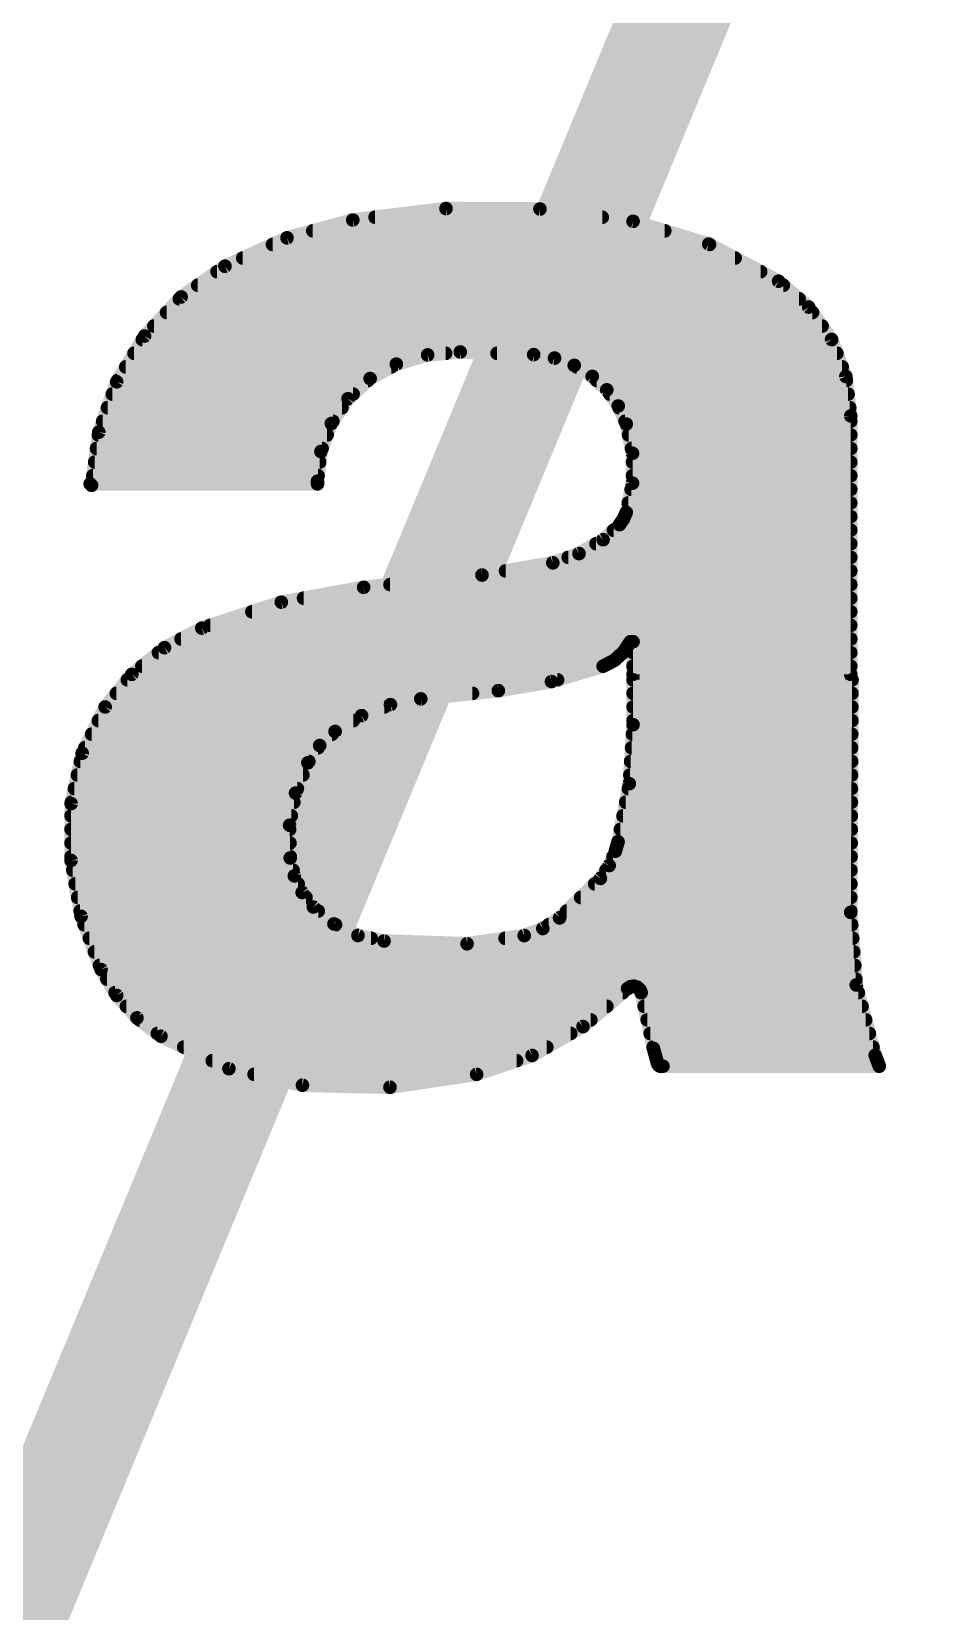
# Model space of a CAD drawing. Extents: x -3.5 to 25.7, y -2.5 to 53.5.
# Drawn here: x 8.654 to 10.33, y 25.21 to 28.16 of the extents above; entities that cross this region are included whole.
import ezdxf

# ---------------------------------------------------------------- set-up
doc = ezdxf.new("R2010")
doc.units = 0
doc.layers.add('21', color=41, linetype='CONTINUOUS')
doc.layers.add('22', color=40, linetype='CONTINUOUS')

msp = doc.modelspace()

# ---------------------------------------------------------------- linework, layer by layer
at = {"layer": '21', "const_width": 0.0254}
for points in [[(9.2532, 27.8079), (9.1303, 27.7745)], [(9.4273, 27.8292), (9.2532, 27.8079)], [(9.2948, 27.813), (9.719, 27.813)], [(9.6026, 27.8284), (9.4273, 27.8292)], [(9.7765, 27.8054), (9.6026, 27.8284)], [(9.9179, 27.7629), (9.7765, 27.8054)], [(9.1303, 27.7745), (9.0145, 27.7216)], [(9.1786, 27.7876), (9.8357, 27.7876)], [(9.1034, 27.7622), (9.9192, 27.7622)], [(10.0482, 27.6936), (9.9179, 27.7629)], [(9.0145, 27.7216), (8.9327, 27.6641)], [(9.0478, 27.7368), (9.967, 27.7368)], [(8.9638, 27.686), (10.057, 27.686)], [(9, 27.7114), (10.0147, 27.7114)], [(10.1044, 27.6453), (10.0482, 27.6936)], [(8.9327, 27.6641), (8.8644, 27.5912)], [(8.9294, 27.6606), (10.0866, 27.6606)], [(8.9056, 27.6352), (10.1115, 27.6352)], [(10.1471, 27.5848), (10.1044, 27.6453)], [(8.8819, 27.6098), (10.1294, 27.6098)], [(8.8644, 27.5912), (8.8124, 27.5058)], [(8.8603, 27.5844), (10.1473, 27.5844)], [(10.1738, 27.5157), (10.1471, 27.5848)], [(8.8448, 27.559), (9.4265, 27.559)], [(9.2856, 27.5118), (9.3345, 27.5387)], [(9.3345, 27.5387), (9.3931, 27.556)], [(9.3931, 27.556), (9.4539, 27.5615)], [(9.4539, 27.5615), (9.591, 27.5565)], [(9.5225, 27.559), (10.1571, 27.559)], [(9.591, 27.5565), (9.6298, 27.5501)], [(9.6298, 27.5501), (9.6667, 27.5364)], [(9.6667, 27.5364), (9.7003, 27.5158)], [(8.8139, 27.5082), (9.2816, 27.5082)], [(8.8294, 27.5336), (9.3252, 27.5336)], [(9.2444, 27.4742), (9.2856, 27.5118)], [(9.6712, 27.5336), (10.1669, 27.5336)], [(9.7003, 27.5158), (9.7274, 27.4907)], [(9.7085, 27.5082), (10.1747, 27.5082)], [(10.1829, 27.4422), (10.1738, 27.5157)], [(8.8124, 27.5058), (8.779, 27.4116)], [(8.8043, 27.4828), (9.2538, 27.4828)], [(9.7274, 27.4907), (9.7488, 27.4607)], [(9.733, 27.4828), (10.1779, 27.4828)], [(8.7953, 27.4574), (9.2331, 27.4574)], [(9.2132, 27.4279), (9.2444, 27.4742)], [(9.7488, 27.4607), (9.7638, 27.4269)], [(9.7503, 27.4574), (10.181, 27.4574)], [(8.7862, 27.432), (9.216, 27.432)], [(9.1938, 27.3756), (9.2132, 27.4279)], [(9.7615, 27.432), (10.1829, 27.432)], [(9.7638, 27.4269), (9.7755, 27.3723)], [(10.1829, 26.9596), (10.1829, 27.4422)], [(8.779, 27.4116), (8.7655, 27.3126)], [(8.7783, 27.4066), (9.2053, 27.4066)], [(9.7681, 27.4066), (10.1829, 27.4066)], [(8.7749, 27.3812), (9.1959, 27.3812)], [(9.1872, 27.3202), (9.1938, 27.3756)], [(9.7736, 27.3812), (10.1829, 27.3812)], [(9.7755, 27.3723), (9.7755, 27.3164)], [(8.7679, 27.3304), (9.1884, 27.3304)], [(8.7714, 27.3558), (9.1914, 27.3558)], [(9.7755, 27.3558), (10.1829, 27.3558)], [(9.7755, 27.3304), (10.1829, 27.3304)], [(8.763, 27.3152), (9.1872, 27.3152)], [(8.7655, 27.3126), (8.763, 27.3152)], [(9.1872, 27.3152), (9.1872, 27.3202)], [(9.7755, 27.3164), (9.7638, 27.2618)], [(9.773, 27.305), (10.1829, 27.305)], [(9.7676, 27.2796), (10.1829, 27.2796)], [(9.7585, 27.2498), (9.7511, 27.239)], [(9.7638, 27.2618), (9.7585, 27.2498)], [(9.7605, 27.2542), (10.1829, 27.2542)], [(9.7511, 27.239), (9.7206, 27.211)], [(9.74, 27.2288), (10.1829, 27.2288)], [(9.6756, 27.1851), (9.6266, 27.1678)], [(9.7206, 27.211), (9.6756, 27.1851)], [(9.7074, 27.2034), (10.1829, 27.2034)], [(9.6266, 27.1678), (9.4945, 27.145)], [(9.5385, 27.1526), (10.1829, 27.1526)], [(9.6556, 27.178), (10.1829, 27.178)], [(9.4945, 27.145), (9.2735, 27.1221)], [(9.3227, 27.1272), (10.1829, 27.1272)], [(9.1198, 27.0943), (8.9713, 27.0459)], [(9.2735, 27.1221), (9.1198, 27.0943)], [(9.1613, 27.1018), (10.1829, 27.1018)], [(9.0649, 27.0764), (10.1829, 27.0764)], [(8.9713, 27.0459), (8.9016, 27.0093)], [(8.987, 27.051), (10.1829, 27.051)], [(8.9016, 27.0093), (8.8407, 26.9595)], [(8.9327, 27.0256), (10.1829, 27.0256)], [(9.7586, 27.0011), (9.7714, 27.0205)], [(9.7714, 27.0205), (9.7765, 27.0205)], [(9.7765, 27.0205), (9.7765, 26.9596)], [(8.8905, 27.0002), (9.7576, 27.0002)], [(9.7206, 26.9748), (9.7413, 26.9855)], [(9.7413, 26.9855), (9.7586, 27.0011)], [(9.7765, 27.0002), (10.1829, 27.0002)], [(8.8407, 26.9595), (8.7909, 26.8986)], [(8.8324, 26.9494), (9.6354, 26.9494)], [(8.8594, 26.9748), (9.7206, 26.9748)], [(9.525, 26.9291), (9.6242, 26.946)], [(9.6242, 26.946), (9.7206, 26.9748)], [(9.7765, 26.9748), (10.1829, 26.9748)], [(9.7765, 26.9596), (10.1829, 26.9596)], [(10.1854, 26.9494), (9.7765, 26.9494)], [(9.7765, 26.9494), (9.7765, 26.8656)], [(10.1829, 26.5151), (10.1854, 26.9494)], [(8.8117, 26.924), (9.4767, 26.924)], [(9.3802, 26.9138), (9.525, 26.9291)], [(9.7765, 26.924), (10.1853, 26.924)], [(8.7909, 26.8986), (8.748, 26.8124)], [(8.7909, 26.8986), (9.3121, 26.8986)], [(9.2697, 26.8825), (9.3236, 26.903)], [(9.3236, 26.903), (9.3802, 26.9138)], [(9.7765, 26.8986), (10.1851, 26.8986)], [(8.7783, 26.8732), (9.2542, 26.8732)], [(9.2202, 26.8529), (9.2697, 26.8825)], [(9.7765, 26.8656), (9.7695, 26.7555)], [(9.7765, 26.8732), (10.185, 26.8732)], [(8.7656, 26.8478), (9.2146, 26.8478)], [(9.1914, 26.8266), (9.2202, 26.8529)], [(9.7754, 26.8478), (10.1848, 26.8478)], [(8.748, 26.8124), (8.7274, 26.7183)], [(8.753, 26.8224), (9.1885, 26.8224)], [(9.1694, 26.7945), (9.1914, 26.8266)], [(9.7737, 26.8224), (10.1847, 26.8224)], [(8.7391, 26.7716), (9.1601, 26.7716)], [(8.7446, 26.797), (9.1711, 26.797)], [(9.1464, 26.7379), (9.1694, 26.7945)], [(9.7705, 26.7716), (10.1844, 26.7716)], [(9.7721, 26.797), (10.1845, 26.797)], [(8.7335, 26.7462), (9.1498, 26.7462)], [(9.7695, 26.7555), (9.7485, 26.6471)], [(9.7677, 26.7462), (10.1842, 26.7462)], [(8.7274, 26.7183), (8.7271, 26.6122)], [(8.7279, 26.7208), (9.1432, 26.7208)], [(9.1353, 26.6778), (9.1464, 26.7379)], [(9.7628, 26.7208), (10.1841, 26.7208)], [(8.7273, 26.6954), (9.1385, 26.6954)], [(9.7578, 26.6954), (10.1839, 26.6954)], [(8.7273, 26.67), (9.1354, 26.67)], [(9.1364, 26.6167), (9.1353, 26.6778)], [(9.7529, 26.67), (10.1838, 26.67)], [(8.7272, 26.6446), (9.1359, 26.6446)], [(9.7434, 26.6294), (9.7319, 26.6026)], [(9.7485, 26.6471), (9.7434, 26.6294)], [(9.7478, 26.6446), (10.1836, 26.6446)], [(8.7271, 26.6122), (8.746, 26.5077)], [(8.7272, 26.6192), (9.1364, 26.6192)], [(8.7305, 26.5938), (9.1417, 26.5938)], [(9.1441, 26.5833), (9.1364, 26.6167)], [(9.7319, 26.6026), (9.7155, 26.5786)], [(9.7259, 26.5938), (10.1834, 26.5938)], [(9.739, 26.6192), (10.1835, 26.6192)], [(8.735, 26.5684), (9.1512, 26.5684)], [(9.1587, 26.5524), (9.1441, 26.5833)], [(9.7155, 26.5786), (9.6393, 26.5049)], [(9.705, 26.5684), (10.1832, 26.5684)], [(8.7396, 26.543), (9.1659, 26.543)], [(9.1796, 26.5252), (9.1587, 26.5524)], [(9.6787, 26.543), (10.1831, 26.543)], [(8.7442, 26.5176), (9.1888, 26.5176)], [(8.746, 26.5077), (8.7833, 26.4084)], [(9.218, 26.4936), (9.1796, 26.5252)], [(9.6393, 26.5049), (9.608, 26.4851)], [(9.6524, 26.5176), (10.1829, 26.5176)], [(10.1932, 26.3796), (10.1829, 26.5151)], [(8.7518, 26.4922), (9.2209, 26.4922)], [(9.2629, 26.472), (9.218, 26.4936)], [(9.608, 26.4851), (9.5733, 26.4719)], [(9.6192, 26.4922), (10.1847, 26.4922)], [(8.7614, 26.4668), (9.2875, 26.4668)], [(9.3116, 26.4617), (9.2629, 26.472)], [(9.4666, 26.4566), (9.3116, 26.4617)], [(9.5733, 26.4719), (9.4666, 26.4566)], [(9.5377, 26.4668), (10.1866, 26.4668)], [(8.7709, 26.4414), (10.1885, 26.4414)], [(8.7804, 26.416), (10.1905, 26.416)], [(8.7833, 26.4084), (8.8125, 26.3601)], [(8.7941, 26.3906), (10.1924, 26.3906)], [(8.8094, 26.3652), (9.7574, 26.3652)], [(8.8125, 26.3601), (8.8502, 26.3181)], [(9.683, 26.302), (9.7663, 26.3728)], [(9.7663, 26.3728), (9.7717, 26.3764)], [(9.7717, 26.3764), (9.7781, 26.3773)], [(9.7781, 26.3773), (9.7843, 26.3754)], [(9.7843, 26.3754), (9.7891, 26.3711)], [(9.7891, 26.3711), (9.7917, 26.3652)], [(9.7917, 26.3652), (9.8146, 26.2611)], [(9.7917, 26.3652), (10.1971, 26.3652)], [(10.2286, 26.2484), (10.1932, 26.3796)], [(8.8307, 26.3398), (9.7275, 26.3398)], [(9.7973, 26.3398), (10.204, 26.3398)], [(8.8502, 26.3181), (8.8951, 26.2839)], [(8.8551, 26.3144), (9.6976, 26.3144)], [(9.5879, 26.248), (9.683, 26.302)], [(9.8029, 26.3144), (10.2108, 26.3144)], [(8.8884, 26.289), (9.6601, 26.289)], [(8.8951, 26.2839), (9.022, 26.2233)], [(9.8085, 26.289), (10.2177, 26.289)], [(8.9376, 26.2636), (9.6154, 26.2636)], [(8.9909, 26.2382), (9.5591, 26.2382)], [(9.4844, 26.2128), (9.5879, 26.248)], [(9.814, 26.2636), (10.2245, 26.2636)], [(9.8146, 26.2611), (9.8222, 26.2331)], [(9.8208, 26.2382), (10.2324, 26.2382)], [(10.2362, 26.228), (10.2286, 26.2484)], [(9.022, 26.2233), (9.1592, 26.1925)], [(9.0689, 26.2128), (9.4844, 26.2128)], [(9.3227, 26.1887), (9.4844, 26.2128)], [(9.8222, 26.2331), (9.8244, 26.2295)], [(9.8244, 26.2295), (9.8281, 26.2277)], [(9.8281, 26.2277), (9.8323, 26.228)], [(9.8323, 26.228), (10.2362, 26.228)], [(9.1592, 26.1925), (9.3227, 26.1887)]]:
    msp.add_lwpolyline(points, dxfattribs=at)
at = {"layer": '21', "const_width": 0.0127}
for points in [[(9.2524, 27.8142, 1), (9.254, 27.8016)], [(9.2549, 27.8018, 1), (9.2515, 27.814)], [(9.2948, 27.8194, 1), (9.2948, 27.8067)], [(9.4273, 27.8356, 1), (9.4272, 27.8229)], [(9.428, 27.8229, 1), (9.4265, 27.8355)], [(9.6035, 27.8347, 1), (9.6018, 27.8221)], [(9.6026, 27.822, 1), (9.6027, 27.8347)], [(9.719, 27.8067, 1), (9.719, 27.8194)], [(9.7783, 27.8115, 1), (9.7747, 27.7993)], [(9.7757, 27.7991, 1), (9.7773, 27.8117)], [(9.1287, 27.7806, 1), (9.132, 27.7684)], [(9.133, 27.7687, 1), (9.1277, 27.7803)], [(9.1786, 27.794, 1), (9.1786, 27.7813)], [(9.8357, 27.7813, 1), (9.8357, 27.794)], [(9.1034, 27.7686, 1), (9.1034, 27.7558)], [(9.9209, 27.7685, 1), (9.9149, 27.7573)], [(9.916, 27.7568, 1), (9.9197, 27.769)], [(9.9192, 27.7558, 1), (9.9192, 27.7686)], [(9.0119, 27.7274, 1), (9.0171, 27.7158)], [(9.0182, 27.7164, 1), (9.0108, 27.7268)], [(9.0478, 27.7432, 1), (9.0478, 27.7305)], [(9.967, 27.7305, 1), (9.967, 27.7432)], [(8.9638, 27.6924, 1), (8.9638, 27.6796)], [(9, 27.7178, 1), (9, 27.705)], [(10.0147, 27.705, 1), (10.0147, 27.7178)], [(10.0523, 27.6984, 1), (10.0441, 27.6888)], [(10.0452, 27.688, 1), (10.0512, 27.6992)], [(10.057, 27.6796, 1), (10.057, 27.6924)], [(8.9294, 27.667, 1), (8.9294, 27.6543)], [(8.9291, 27.6693, 1), (8.9364, 27.6589)], [(8.9374, 27.6598, 1), (8.9281, 27.6685)], [(10.0866, 27.6543, 1), (10.0866, 27.667)], [(8.9056, 27.6416, 1), (8.9056, 27.6288)], [(10.1096, 27.649, 1), (10.0992, 27.6416)], [(10.1002, 27.6405, 1), (10.1085, 27.6501)], [(10.1115, 27.6288, 1), (10.1115, 27.6416)], [(8.8819, 27.6162, 1), (8.8819, 27.6034)], [(10.1294, 27.6034, 1), (10.1294, 27.6162)], [(8.8603, 27.5908, 1), (8.8603, 27.5781)], [(8.8598, 27.5955, 1), (8.869, 27.5868)], [(8.8698, 27.5879, 1), (8.859, 27.5945)], [(10.153, 27.5871, 1), (10.1412, 27.5825)], [(10.1419, 27.5811, 1), (10.1523, 27.5885)], [(10.1473, 27.5781, 1), (10.1473, 27.5908)], [(8.8448, 27.5654, 1), (8.8448, 27.5526)], [(9.3327, 27.5448, 1), (9.3363, 27.5326)], [(9.3376, 27.5331, 1), (9.3314, 27.5443)], [(9.3925, 27.5623, 1), (9.3937, 27.5496)], [(9.3949, 27.5499, 1), (9.3913, 27.562)], [(9.4265, 27.5526, 1), (9.4265, 27.5654)], [(9.4541, 27.5678, 1), (9.4537, 27.5552)], [(9.4545, 27.5552, 1), (9.4533, 27.5678)], [(9.5225, 27.5654, 1), (9.5225, 27.5526)], [(9.592, 27.5628, 1), (9.59, 27.5502)], [(9.5908, 27.5502, 1), (9.5912, 27.5628)], [(9.6321, 27.556, 1), (9.6276, 27.5441)], [(9.6288, 27.5438, 1), (9.6309, 27.5564)], [(9.67, 27.5418, 1), (9.6634, 27.5309)], [(9.6645, 27.5304, 1), (9.6689, 27.5423)], [(10.1571, 27.5526, 1), (10.1571, 27.5654)], [(8.8139, 27.5146, 1), (8.8139, 27.5019)], [(8.8294, 27.54, 1), (8.8294, 27.5272)], [(9.2825, 27.5174, 1), (9.2887, 27.5063)], [(9.2899, 27.5071, 1), (9.2813, 27.5165)], [(9.2816, 27.5019, 1), (9.2816, 27.5146)], [(9.3252, 27.5272, 1), (9.3252, 27.54)], [(9.6712, 27.54, 1), (9.6712, 27.5272)], [(9.7046, 27.5205, 1), (9.696, 27.5111)], [(9.697, 27.5104, 1), (9.7036, 27.5212)], [(9.7085, 27.5146, 1), (9.7085, 27.5019)], [(10.1669, 27.5272, 1), (10.1669, 27.54)], [(10.1801, 27.5165, 1), (10.1675, 27.5149)], [(10.1679, 27.5134, 1), (10.1797, 27.518)], [(10.1747, 27.5019, 1), (10.1747, 27.5146)], [(8.8043, 27.4892, 1), (8.8043, 27.4764)], [(8.807, 27.5091, 1), (8.8179, 27.5025)], [(8.8184, 27.5037, 1), (8.8065, 27.5079)], [(9.2538, 27.4764, 1), (9.2538, 27.4892)], [(9.7325, 27.4944, 1), (9.7222, 27.487)], [(9.7231, 27.486, 1), (9.7317, 27.4954)], [(9.733, 27.4892, 1), (9.733, 27.4764)], [(10.1779, 27.4764, 1), (10.1779, 27.4892)], [(8.7953, 27.4638, 1), (8.7953, 27.451)], [(9.2331, 27.451, 1), (9.2331, 27.4638)], [(9.2401, 27.4789, 1), (9.2487, 27.4695)], [(9.2497, 27.4706, 1), (9.2391, 27.4777)], [(9.7546, 27.4632, 1), (9.743, 27.4581)], [(9.7437, 27.457, 1), (9.754, 27.4643)], [(9.7503, 27.4638, 1), (9.7503, 27.451)], [(10.181, 27.451, 1), (10.181, 27.4638)], [(8.7862, 27.4384, 1), (8.7862, 27.4257)], [(9.2079, 27.4315, 1), (9.2185, 27.4244)], [(9.2192, 27.4257, 1), (9.2073, 27.4301)], [(9.216, 27.4257, 1), (9.216, 27.4384)], [(9.7615, 27.4384, 1), (9.7615, 27.4257)], [(9.77, 27.4282, 1), (9.7576, 27.4256)], [(9.758, 27.4243, 1), (9.7696, 27.4295)], [(10.1892, 27.4422, 1), (10.1766, 27.4422)], [(10.1766, 27.4414, 1), (10.1892, 27.443)], [(10.1829, 27.4257, 1), (10.1829, 27.4384)], [(8.7783, 27.413, 1), (8.7783, 27.4002)], [(8.773, 27.4138, 1), (8.785, 27.4095)], [(8.7853, 27.4108, 1), (8.7727, 27.4125)], [(9.2053, 27.4002, 1), (9.2053, 27.413)], [(9.7681, 27.413, 1), (9.7681, 27.4002)], [(10.1829, 27.4002, 1), (10.1829, 27.413)], [(8.7749, 27.3876, 1), (8.7749, 27.3748)], [(9.1878, 27.3778, 1), (9.1997, 27.3734)], [(9.2001, 27.3749, 1), (9.1875, 27.3764)], [(9.1959, 27.3748, 1), (9.1959, 27.3876)], [(9.7736, 27.3876, 1), (9.7736, 27.3748)], [(9.7818, 27.3723, 1), (9.7691, 27.3723)], [(9.7693, 27.371, 1), (9.7817, 27.3736)], [(10.1829, 27.3748, 1), (10.1829, 27.3876)], [(8.7679, 27.3368, 1), (8.7679, 27.324)], [(8.7714, 27.3622, 1), (8.7714, 27.3495)], [(9.1884, 27.324, 1), (9.1884, 27.3368)], [(9.1914, 27.3495, 1), (9.1914, 27.3622)], [(9.7755, 27.3622, 1), (9.7755, 27.3495)], [(9.7755, 27.3368, 1), (9.7755, 27.324)], [(10.1829, 27.3495, 1), (10.1829, 27.3622)], [(10.1829, 27.324, 1), (10.1829, 27.3368)], [(8.763, 27.3216, 1), (8.763, 27.3088)], [(8.7676, 27.3196, 1), (8.7584, 27.3108)], [(8.7592, 27.3135, 1), (8.7718, 27.3117)], [(8.7609, 27.3082, 1), (8.7701, 27.317)], [(9.1936, 27.3202, 1), (9.1809, 27.3202)], [(9.1809, 27.3209, 1), (9.1935, 27.3195)], [(9.1809, 27.3152, 1), (9.1936, 27.3152)], [(9.1872, 27.3088, 1), (9.1872, 27.3216)], [(9.773, 27.3114, 1), (9.773, 27.2986)], [(9.7691, 27.3164, 1), (9.7818, 27.3164)], [(9.7817, 27.3151, 1), (9.7693, 27.3177)], [(10.1829, 27.2986, 1), (10.1829, 27.3114)], [(9.7676, 27.286, 1), (9.7676, 27.2733)], [(10.1829, 27.2733, 1), (10.1829, 27.286)], [(9.7527, 27.2523, 1), (9.7644, 27.2472)], [(9.7638, 27.2462, 1), (9.7533, 27.2534)], [(9.7605, 27.2606, 1), (9.7605, 27.2478)], [(9.7576, 27.2631, 1), (9.77, 27.2605)], [(9.7696, 27.2593, 1), (9.758, 27.2643)], [(10.1829, 27.2478, 1), (10.1829, 27.2606)], [(9.74, 27.2352, 1), (9.74, 27.2224)], [(9.7459, 27.2426, 1), (9.7563, 27.2354)], [(9.7554, 27.2343, 1), (9.7468, 27.2437)], [(10.1829, 27.2224, 1), (10.1829, 27.2352)], [(9.6724, 27.1906, 1), (9.6788, 27.1795)], [(9.6777, 27.1791, 1), (9.6735, 27.191)], [(9.7074, 27.2098, 1), (9.7074, 27.1971)], [(9.7163, 27.2157, 1), (9.7249, 27.2063)], [(9.7238, 27.2055, 1), (9.7174, 27.2165)], [(10.1829, 27.1971, 1), (10.1829, 27.2098)], [(9.5385, 27.159, 1), (9.5385, 27.1462)], [(9.6245, 27.1738, 1), (9.6287, 27.1618)], [(9.6277, 27.1615, 1), (9.6255, 27.1741)], [(9.6556, 27.1844, 1), (9.6556, 27.1716)], [(10.1829, 27.1716, 1), (10.1829, 27.1844)], [(10.1829, 27.1462, 1), (10.1829, 27.159)], [(9.3227, 27.1336, 1), (9.3227, 27.1209)], [(9.4934, 27.1513, 1), (9.4956, 27.1387)], [(9.4952, 27.1387, 1), (9.4938, 27.1513)], [(10.1829, 27.1209, 1), (10.1829, 27.1336)], [(9.1187, 27.1006, 1), (9.1209, 27.0881)], [(9.1218, 27.0883, 1), (9.1178, 27.1003)], [(9.1613, 27.1082, 1), (9.1613, 27.0954)], [(9.2728, 27.1284, 1), (9.2742, 27.1158)], [(9.2746, 27.1159, 1), (9.2724, 27.1283)], [(10.1829, 27.0954, 1), (10.1829, 27.1082)], [(9.0649, 27.0828, 1), (9.0649, 27.07)], [(10.1829, 27.07, 1), (10.1829, 27.0828)], [(8.9693, 27.0519, 1), (8.9733, 27.0399)], [(8.9743, 27.0403, 1), (8.9683, 27.0515)], [(8.987, 27.0574, 1), (8.987, 27.0447)], [(10.1829, 27.0447, 1), (10.1829, 27.0574)], [(8.8987, 27.0149, 1), (8.9046, 27.0037)], [(8.9057, 27.0044, 1), (8.8976, 27.0142)], [(8.9327, 27.032, 1), (8.9327, 27.0192)], [(9.7714, 27.0269, 1), (9.7714, 27.0142)], [(9.7767, 27.017, 1), (9.7661, 27.024)], [(9.7828, 27.0205, 1), (9.7702, 27.0205)], [(9.7765, 27.0142, 1), (9.7765, 27.0269)], [(10.1829, 27.0192, 1), (10.1829, 27.032)], [(8.8905, 27.0066, 1), (8.8905, 26.9938)], [(9.737, 26.9902, 1), (9.7455, 26.9808)], [(9.7442, 26.9799, 1), (9.7384, 26.9911)], [(9.7533, 27.0046, 1), (9.7639, 26.9976)], [(9.7628, 26.9963, 1), (9.7543, 27.0058)], [(9.7576, 26.9938, 1), (9.7576, 27.0066)], [(9.7765, 27.0066, 1), (9.7765, 26.9938)], [(10.1829, 26.9938, 1), (10.1829, 27.0066)], [(8.8324, 26.9558, 1), (8.8324, 26.943)], [(8.8367, 26.9645, 1), (8.8447, 26.9546)], [(8.8456, 26.9555, 1), (8.8358, 26.9636)], [(8.8594, 26.9812, 1), (8.8594, 26.9685)], [(9.6252, 26.9398, 1), (9.6231, 26.9523)], [(9.6354, 26.943, 1), (9.6354, 26.9558)], [(9.7177, 26.9804, 1), (9.7235, 26.9692)], [(9.7224, 26.9687, 1), (9.7188, 26.9809)], [(9.7206, 26.9685, 1), (9.7206, 26.9812)], [(9.7765, 26.9812, 1), (9.7765, 26.9685)], [(9.7765, 26.966, 1), (9.7765, 26.9533)], [(9.7765, 26.9558, 1), (9.7765, 26.943)], [(9.7702, 26.9596, 1), (9.7828, 26.9596)], [(9.7828, 26.9494, 1), (9.7702, 26.9494)], [(10.1766, 26.9596, 1), (10.1892, 26.9596)], [(10.1917, 26.9494, 1), (10.1791, 26.9494)], [(10.1829, 26.9685, 1), (10.1829, 26.9812)], [(10.1829, 26.9533, 1), (10.1829, 26.966)], [(10.1854, 26.943, 1), (10.1854, 26.9558)], [(8.8117, 26.9304, 1), (8.8117, 26.9177)], [(9.4767, 26.9177, 1), (9.4767, 26.9304)], [(9.5239, 26.9354, 1), (9.5261, 26.9228)], [(9.5257, 26.9228, 1), (9.5243, 26.9354)], [(9.6224, 26.9521, 1), (9.626, 26.94)], [(9.7765, 26.9304, 1), (9.7765, 26.9177)], [(10.1853, 26.9177, 1), (10.1853, 26.9304)], [(8.7909, 26.905, 1), (8.7909, 26.8923)], [(8.786, 26.9026, 1), (8.7958, 26.8946)], [(8.7966, 26.8958, 1), (8.7852, 26.9014)], [(9.3121, 26.8923, 1), (9.3121, 26.905)], [(9.3224, 26.9092, 1), (9.3248, 26.8967)], [(9.3258, 26.897, 1), (9.3213, 26.9089)], [(9.3795, 26.9201, 1), (9.3809, 26.9075)], [(9.3814, 26.9076, 1), (9.379, 26.92)], [(9.7765, 26.905, 1), (9.7765, 26.8923)], [(10.1851, 26.8923, 1), (10.1851, 26.905)], [(8.7783, 26.8796, 1), (8.7783, 26.8668)], [(9.2542, 26.8668, 1), (9.2542, 26.8796)], [(9.2674, 26.8884, 1), (9.272, 26.8765)], [(9.273, 26.877, 1), (9.2664, 26.8879)], [(9.7765, 26.8796, 1), (9.7765, 26.8668)], [(9.7828, 26.8652, 1), (9.7702, 26.866)], [(9.7702, 26.8656, 1), (9.7828, 26.8656)], [(10.185, 26.8668, 1), (10.185, 26.8796)], [(8.7656, 26.8542, 1), (8.7656, 26.8415)], [(9.2169, 26.8584, 1), (9.2235, 26.8474)], [(9.2146, 26.8415, 1), (9.2146, 26.8542)], [(9.2245, 26.8482, 1), (9.2159, 26.8576)], [(9.7754, 26.8542, 1), (9.7754, 26.8415)], [(10.1848, 26.8415, 1), (10.1848, 26.8542)], [(8.7423, 26.8152, 1), (8.7537, 26.8095)], [(8.7542, 26.811, 1), (8.7418, 26.8137)], [(8.753, 26.8288, 1), (8.753, 26.8161)], [(9.1872, 26.8313, 1), (9.1957, 26.8219)], [(9.1967, 26.823, 1), (9.1862, 26.8302)], [(9.1885, 26.8161, 1), (9.1885, 26.8288)], [(9.7737, 26.8288, 1), (9.7737, 26.8161)], [(10.1847, 26.8161, 1), (10.1847, 26.8288)], [(8.7391, 26.778, 1), (8.7391, 26.7653)], [(8.7446, 26.8034, 1), (8.7446, 26.7906)], [(9.1601, 26.7653, 1), (9.1601, 26.778)], [(9.1642, 26.7981, 1), (9.1746, 26.7909)], [(9.1753, 26.7921, 1), (9.1635, 26.7969)], [(9.1711, 26.7906, 1), (9.1711, 26.8034)], [(9.7705, 26.778, 1), (9.7705, 26.7653)], [(9.7721, 26.8034, 1), (9.7721, 26.7906)], [(10.1844, 26.7653, 1), (10.1844, 26.778)], [(10.1845, 26.7906, 1), (10.1845, 26.8034)], [(8.7335, 26.7526, 1), (8.7335, 26.7399)], [(9.1498, 26.7399, 1), (9.1498, 26.7526)], [(9.7677, 26.7526, 1), (9.7677, 26.7399)], [(9.7631, 26.7559, 1), (9.7758, 26.7551)], [(9.7757, 26.7542, 1), (9.7632, 26.7567)], [(10.1842, 26.7399, 1), (10.1842, 26.7526)], [(8.7212, 26.7197, 1), (8.7336, 26.7169)], [(8.7337, 26.7183, 1), (8.7211, 26.7183)], [(8.7279, 26.7272, 1), (8.7279, 26.7144)], [(9.1405, 26.7403, 1), (9.1523, 26.7355)], [(9.1527, 26.7367, 1), (9.1402, 26.739)], [(9.1432, 26.7144, 1), (9.1432, 26.7272)], [(9.7628, 26.7272, 1), (9.7628, 26.7144)], [(10.1841, 26.7144, 1), (10.1841, 26.7272)], [(8.7273, 26.7018, 1), (8.7273, 26.6891)], [(9.1385, 26.6891, 1), (9.1385, 26.7018)], [(9.7578, 26.7018, 1), (9.7578, 26.6891)], [(10.1839, 26.6891, 1), (10.1839, 26.7018)], [(8.7273, 26.6764, 1), (8.7273, 26.6637)], [(9.1416, 26.6779, 1), (9.1289, 26.6777)], [(9.129, 26.679, 1), (9.1415, 26.6766)], [(9.1354, 26.6637, 1), (9.1354, 26.6764)], [(9.7529, 26.6764, 1), (9.7529, 26.6637)], [(10.1838, 26.6637, 1), (10.1838, 26.6764)], [(8.7272, 26.651, 1), (8.7272, 26.6382)], [(9.1359, 26.6382, 1), (9.1359, 26.651)], [(9.7373, 26.6312, 1), (9.7495, 26.6276)], [(9.7492, 26.6269, 1), (9.7376, 26.6319)], [(9.7478, 26.651, 1), (9.7478, 26.6382)], [(9.7423, 26.6483, 1), (9.7547, 26.6459)], [(9.7546, 26.6453, 1), (9.7424, 26.6489)], [(10.1836, 26.6382, 1), (10.1836, 26.651)], [(8.7272, 26.6256, 1), (8.7272, 26.6129)], [(8.7334, 26.6133, 1), (8.7209, 26.6111)], [(8.7208, 26.6122, 1), (8.7335, 26.6122)], [(8.7305, 26.6002, 1), (8.7305, 26.5875)], [(9.1426, 26.6181, 1), (9.1302, 26.6153)], [(9.1301, 26.6166, 1), (9.1427, 26.6168)], [(9.1364, 26.6129, 1), (9.1364, 26.6256)], [(9.1417, 26.5875, 1), (9.1417, 26.6002)], [(9.7259, 26.6002, 1), (9.7259, 26.5875)], [(9.7261, 26.6051, 1), (9.7378, 26.6001)], [(9.7372, 26.599, 1), (9.7267, 26.6062)], [(9.739, 26.6256, 1), (9.739, 26.6129)], [(10.1834, 26.5875, 1), (10.1834, 26.6002)], [(10.1835, 26.6129, 1), (10.1835, 26.6256)], [(8.735, 26.5748, 1), (8.735, 26.562)], [(9.1498, 26.586, 1), (9.1384, 26.5806)], [(9.1379, 26.5819, 1), (9.1503, 26.5848)], [(9.1512, 26.562, 1), (9.1512, 26.5748)], [(9.705, 26.5748, 1), (9.705, 26.562)], [(9.7103, 26.5822, 1), (9.7207, 26.575)], [(9.7199, 26.574, 1), (9.7111, 26.5832)], [(10.1832, 26.562, 1), (10.1832, 26.5748)], [(8.7396, 26.5494, 1), (8.7396, 26.5367)], [(9.1638, 26.5562, 1), (9.1537, 26.5485)], [(9.153, 26.5496, 1), (9.1645, 26.5551)], [(9.1659, 26.5367, 1), (9.1659, 26.5494)], [(9.6787, 26.5494, 1), (9.6787, 26.5367)], [(10.1831, 26.5367, 1), (10.1831, 26.5494)], [(8.7442, 26.524, 1), (8.7442, 26.5113)], [(8.7519, 26.51, 1), (8.74, 26.5055)], [(9.1836, 26.5301, 1), (9.1756, 26.5203)], [(9.1746, 26.5213, 1), (9.1846, 26.5291)], [(9.1888, 26.5113, 1), (9.1888, 26.524)], [(9.6427, 26.4995, 1), (9.6359, 26.5103)], [(9.6524, 26.524, 1), (9.6524, 26.5113)], [(10.1892, 26.5156, 1), (10.1766, 26.5146)], [(10.1766, 26.5151, 1), (10.1892, 26.5151)], [(10.1829, 26.5113, 1), (10.1829, 26.524)], [(8.7397, 26.5066, 1), (8.7522, 26.5089)], [(8.7518, 26.4986, 1), (8.7518, 26.4858)], [(9.2208, 26.4993, 1), (9.2153, 26.4879)], [(9.214, 26.4887, 1), (9.2221, 26.4985)], [(9.2209, 26.4858, 1), (9.2209, 26.4986)], [(9.6046, 26.4904, 1), (9.6114, 26.4797)], [(9.6102, 26.4791, 1), (9.6057, 26.491)], [(9.6192, 26.4986, 1), (9.6192, 26.4858)], [(9.6349, 26.5095, 1), (9.6437, 26.5003)], [(10.1847, 26.4858, 1), (10.1847, 26.4986)], [(8.7614, 26.4732, 1), (8.7614, 26.4605)], [(9.2642, 26.4782, 1), (9.2616, 26.4658)], [(9.2601, 26.4663, 1), (9.2657, 26.4777)], [(9.2875, 26.4605, 1), (9.2875, 26.4732)], [(9.3118, 26.468, 1), (9.3114, 26.4554)], [(9.3103, 26.4555, 1), (9.3129, 26.4679)], [(9.4657, 26.4629, 1), (9.4675, 26.4503)], [(9.4664, 26.4503, 1), (9.4668, 26.4629)], [(9.5377, 26.4732, 1), (9.5377, 26.4605)], [(9.571, 26.4778, 1), (9.5756, 26.466)], [(9.5742, 26.4656, 1), (9.5724, 26.4782)], [(10.1866, 26.4605, 1), (10.1866, 26.4732)], [(8.7709, 26.4478, 1), (8.7709, 26.4351)], [(8.7804, 26.4224, 1), (8.7804, 26.4096)], [(10.1885, 26.4351, 1), (10.1885, 26.4478)], [(10.1905, 26.4096, 1), (10.1905, 26.4224)], [(8.7887, 26.4117, 1), (8.7779, 26.4051)], [(8.7774, 26.4062, 1), (8.7892, 26.4106)], [(8.7941, 26.397, 1), (8.7941, 26.3843)], [(10.1924, 26.3843, 1), (10.1924, 26.397)], [(8.8094, 26.3716, 1), (8.8094, 26.3589)], [(8.8172, 26.3643, 1), (8.8078, 26.3559)], [(8.8071, 26.3568, 1), (8.8179, 26.3634)], [(9.7574, 26.3589, 1), (9.7574, 26.3716)], [(9.7628, 26.3781, 1), (9.7698, 26.3675)], [(9.7704, 26.368, 1), (9.7622, 26.3776)], [(9.7708, 26.3826, 1), (9.7726, 26.3701)], [(9.7752, 26.3711, 1), (9.7682, 26.3817)], [(9.7799, 26.3834, 1), (9.7763, 26.3712)], [(9.779, 26.371, 1), (9.7772, 26.3836)], [(9.7885, 26.3802, 1), (9.7801, 26.3707)], [(9.7825, 26.3694, 1), (9.7861, 26.3815)], [(9.795, 26.3737, 1), (9.7833, 26.3686)], [(9.7849, 26.3664, 1), (9.7934, 26.3759)], [(9.7917, 26.3716, 1), (9.7917, 26.3589)], [(9.7979, 26.3666, 1), (9.7855, 26.3638)], [(9.7859, 26.3627, 1), (9.7975, 26.3677)], [(10.1994, 26.3813, 1), (10.1871, 26.378)], [(10.1869, 26.3791, 1), (10.1996, 26.3801)], [(10.1971, 26.3589, 1), (10.1971, 26.3716)], [(8.8307, 26.3462, 1), (8.8307, 26.3334)], [(9.7275, 26.3334, 1), (9.7275, 26.3462)], [(9.7973, 26.3462, 1), (9.7973, 26.3334)], [(10.204, 26.3334, 1), (10.204, 26.3462)], [(8.8541, 26.3232, 1), (8.8464, 26.3131)], [(8.8455, 26.3139, 1), (8.8549, 26.3224)], [(8.8551, 26.3208, 1), (8.8551, 26.3081)], [(9.6789, 26.3068, 1), (9.6871, 26.2971)], [(9.6861, 26.2964, 1), (9.6799, 26.3075)], [(9.6976, 26.3081, 1), (9.6976, 26.3208)], [(9.8029, 26.3208, 1), (9.8029, 26.3081)], [(10.2108, 26.3081, 1), (10.2108, 26.3208)], [(8.8884, 26.2954, 1), (8.8884, 26.2827)], [(8.8978, 26.2896, 1), (8.8924, 26.2782)], [(8.8913, 26.2788, 1), (8.8989, 26.289)], [(9.6601, 26.2827, 1), (9.6601, 26.2954)], [(9.8085, 26.2954, 1), (9.8085, 26.2827)], [(10.2177, 26.2827, 1), (10.2177, 26.2954)], [(8.9376, 26.27, 1), (8.9376, 26.2572)], [(8.9909, 26.2446, 1), (8.9909, 26.2319)], [(9.5591, 26.2319, 1), (9.5591, 26.2446)], [(9.5848, 26.2535, 1), (9.5911, 26.2425)], [(9.59, 26.242, 1), (9.5859, 26.254)], [(9.6154, 26.2572, 1), (9.6154, 26.27)], [(9.814, 26.27, 1), (9.814, 26.2572)], [(9.8207, 26.2628, 1), (9.8085, 26.2594)], [(9.8084, 26.2597, 1), (9.8208, 26.2625)], [(9.8208, 26.2446, 1), (9.8208, 26.2319)], [(10.2346, 26.2506, 1), (10.2226, 26.2462)], [(10.2225, 26.2467, 1), (10.2347, 26.2501)], [(10.2245, 26.2572, 1), (10.2245, 26.27)], [(10.2324, 26.2319, 1), (10.2324, 26.2446)], [(9.0234, 26.2295, 1), (9.0206, 26.2171)], [(9.0193, 26.2176, 1), (9.0247, 26.2291)], [(9.0689, 26.2192, 1), (9.0689, 26.2065)], [(9.4824, 26.2188, 1), (9.4864, 26.2068)], [(9.4853, 26.2065, 1), (9.4835, 26.2191)], [(9.4844, 26.2065, 1), (9.4844, 26.2192)], [(9.8276, 26.2364, 1), (9.8168, 26.2298)], [(9.8161, 26.2314, 1), (9.8283, 26.2348)], [(9.8273, 26.2352, 1), (9.8215, 26.2239)], [(9.819, 26.2262, 1), (9.8298, 26.2329)], [(9.8276, 26.234, 1), (9.8287, 26.2213)], [(9.8253, 26.222, 1), (9.831, 26.2333)], [(9.8323, 26.2344, 1), (9.8323, 26.2217)], [(9.8328, 26.2217, 1), (9.8318, 26.2343)], [(10.2302, 26.2258, 1), (10.2422, 26.2302)], [(10.2362, 26.2217, 1), (10.2362, 26.2344)], [(9.1593, 26.1988, 1), (9.1591, 26.1862)], [(9.1578, 26.1863, 1), (9.1606, 26.1987)], [(9.3217, 26.195, 1), (9.3236, 26.1824)], [(9.3225, 26.1823, 1), (9.3228, 26.195)]]:
    msp.add_lwpolyline(points, format="xyb", dxfattribs=at)
at = {"layer": '22', "const_width": 0.2032}
msp.add_lwpolyline([(10.541, 29.845), (8.382, 24.638)], dxfattribs=at)

doc.saveas('drawing.dxf')
